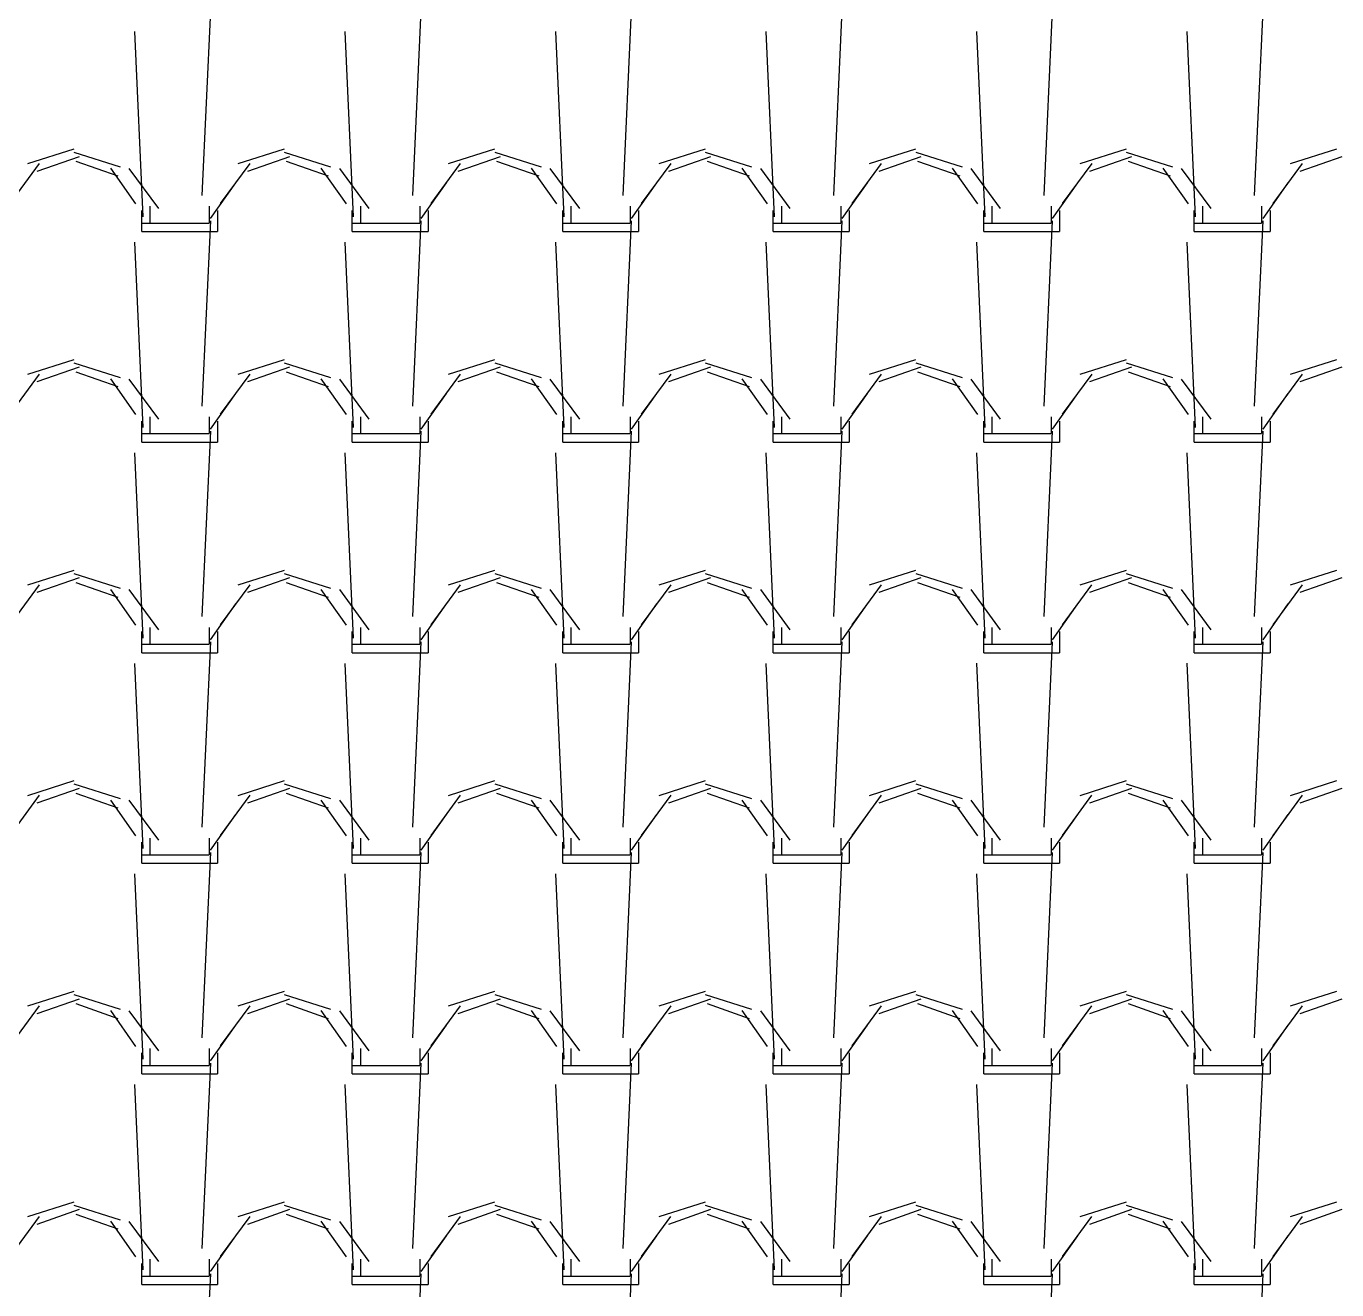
# Model space of a CAD drawing. Header units: millimetres. Extents: x 3923 to 4007, y 744 to 863.
# Drawn here: x 3935.642 to 3937.211, y 828.147 to 829.659 of the extents above; entities that cross this region are included whole.
import ezdxf

# ---------------------------------------------------------------- set-up
doc = ezdxf.new("R2010")
doc.units = ezdxf.units.MM
doc.layers.add('-HIDRO', color=8, linetype='Continuous')

msp = doc.modelspace()

# ---------------------------------------------------------------- linework, layer by layer
at = {"layer": '-HIDRO', "linetype": 'Continuous'}
for p, q in [((3935.853, 829.4567), (3935.8631, 829.6785)), ((3936.105, 829.4567), (3936.1151, 829.6785)), ((3936.357, 829.4567), (3936.3671, 829.6785)), ((3936.609, 829.4567), (3936.6191, 829.6785)), ((3936.861, 829.4567), (3936.8711, 829.6785)), ((3937.113, 829.4567), (3937.1231, 829.6785)), ((3935.7823, 829.4311), (3935.7722, 829.6528)), ((3936.0343, 829.4311), (3936.0242, 829.6528)), ((3936.2863, 829.4311), (3936.2762, 829.6528)), ((3936.5383, 829.4311), (3936.5282, 829.6528)), ((3936.7903, 829.4311), (3936.7802, 829.6529)), ((3937.0423, 829.4311), (3937.0322, 829.6529)), ((3935.6991, 829.5121), (3935.6436, 829.4944)), ((3935.7055, 829.5031), (3935.6551, 829.4855)), ((3935.7551, 829.4905), (3935.6996, 829.5081)), ((3935.9511, 829.5121), (3935.8956, 829.4944)), ((3935.9575, 829.5031), (3935.9071, 829.4855)), ((3936.0071, 829.4905), (3935.9516, 829.5081)), ((3936.2031, 829.5121), (3936.1476, 829.4944)), ((3936.2095, 829.5031), (3936.1591, 829.4855)), ((3936.2591, 829.4905), (3936.2036, 829.5081)), ((3936.4551, 829.5121), (3936.3996, 829.4944)), ((3936.4615, 829.5031), (3936.4111, 829.4855)), ((3936.5111, 829.4905), (3936.4556, 829.5081)), ((3936.7071, 829.5121), (3936.6516, 829.4944)), ((3936.7135, 829.5031), (3936.6631, 829.4855)), ((3936.7631, 829.4905), (3936.7076, 829.5081)), ((3936.9591, 829.5121), (3936.9036, 829.4944)), ((3936.9655, 829.5031), (3936.9151, 829.4855)), ((3937.0151, 829.4905), (3936.9596, 829.5081)), ((3937.2111, 829.5121), (3937.1556, 829.4944)), ((3937.2175, 829.5031), (3937.1671, 829.4855)), ((3935.6579, 829.4949), (3935.6226, 829.447)), ((3935.7523, 829.4796), (3935.7019, 829.4972)), ((3935.7737, 829.4465), (3935.7434, 829.4893)), ((3935.8009, 829.4411), (3935.7656, 829.489)), ((3935.9099, 829.4949), (3935.8746, 829.447)), ((3936.0043, 829.4796), (3935.9539, 829.4972)), ((3936.0257, 829.4465), (3935.9954, 829.4893)), ((3936.0529, 829.4411), (3936.0176, 829.489)), ((3936.1619, 829.4949), (3936.1266, 829.447)), ((3936.2563, 829.4796), (3936.2059, 829.4972)), ((3936.2777, 829.4465), (3936.2474, 829.4893)), ((3936.3049, 829.4411), (3936.2696, 829.489)), ((3936.4139, 829.4949), (3936.3786, 829.447)), ((3936.5083, 829.4796), (3936.4579, 829.4972)), ((3936.5297, 829.4465), (3936.4994, 829.4893)), ((3936.5569, 829.4411), (3936.5216, 829.489)), ((3936.6659, 829.4949), (3936.6306, 829.447)), ((3936.7603, 829.4796), (3936.7099, 829.4972)), ((3936.7817, 829.4465), (3936.7514, 829.4893)), ((3936.8089, 829.4411), (3936.7736, 829.489)), ((3936.9179, 829.4949), (3936.8826, 829.447)), ((3937.0123, 829.4796), (3936.9619, 829.4972)), ((3937.0337, 829.4465), (3937.0034, 829.4893)), ((3937.0609, 829.4411), (3937.0256, 829.489)), ((3937.1699, 829.4949), (3937.1346, 829.447)), ((3935.8929, 829.4719), (3935.8626, 829.4291)), ((3936.1449, 829.4719), (3936.1146, 829.4291)), ((3936.3969, 829.4719), (3936.3666, 829.4291)), ((3936.6489, 829.4719), (3936.6186, 829.4291)), ((3936.9009, 829.4719), (3936.8706, 829.4291)), ((3937.1529, 829.4719), (3937.1227, 829.4291)), ((3935.7807, 829.4136), (3935.7807, 829.4388)), ((3935.7908, 829.4237), (3935.7908, 829.4438)), ((3935.8614, 829.4438), (3935.8614, 829.4237)), ((3935.8714, 829.4388), (3935.8714, 829.4136)), ((3936.0327, 829.4136), (3936.0327, 829.4388)), ((3936.0428, 829.4237), (3936.0428, 829.4438)), ((3936.1134, 829.4438), (3936.1134, 829.4237)), ((3936.1234, 829.4388), (3936.1234, 829.4136)), ((3936.2847, 829.4136), (3936.2847, 829.4388)), ((3936.2948, 829.4237), (3936.2948, 829.4438)), ((3936.3654, 829.4438), (3936.3654, 829.4237)), ((3936.3754, 829.4388), (3936.3754, 829.4136)), ((3936.5367, 829.4136), (3936.5367, 829.4388)), ((3936.5468, 829.4237), (3936.5468, 829.4438)), ((3936.6174, 829.4438), (3936.6174, 829.4237)), ((3936.6274, 829.4388), (3936.6274, 829.4136)), ((3936.7887, 829.4136), (3936.7887, 829.4388)), ((3936.7988, 829.4237), (3936.7988, 829.4438)), ((3936.8694, 829.4438), (3936.8694, 829.4237)), ((3936.8794, 829.4388), (3936.8794, 829.4136)), ((3937.0407, 829.4136), (3937.0407, 829.4388)), ((3937.0508, 829.4237), (3937.0508, 829.4438)), ((3937.1214, 829.4438), (3937.1214, 829.4237)), ((3937.1314, 829.4388), (3937.1314, 829.4136)), ((3935.7807, 829.4237), (3935.7908, 829.4237)), ((3935.7908, 829.4237), (3935.8614, 829.4237)), ((3935.853, 829.2047), (3935.8631, 829.4265)), ((3936.0327, 829.4237), (3936.0428, 829.4237)), ((3936.0428, 829.4237), (3936.1134, 829.4237)), ((3936.105, 829.2047), (3936.1151, 829.4265)), ((3936.2847, 829.4237), (3936.2948, 829.4237)), ((3936.2948, 829.4237), (3936.3654, 829.4237)), ((3936.357, 829.2047), (3936.3671, 829.4265)), ((3936.5367, 829.4237), (3936.5468, 829.4237)), ((3936.5468, 829.4237), (3936.6174, 829.4237)), ((3936.609, 829.2047), (3936.6191, 829.4265)), ((3936.7887, 829.4237), (3936.7988, 829.4237)), ((3936.7988, 829.4237), (3936.8694, 829.4237)), ((3936.861, 829.2047), (3936.8711, 829.4265)), ((3937.0407, 829.4237), (3937.0508, 829.4237)), ((3937.0508, 829.4237), (3937.1214, 829.4237)), ((3937.113, 829.2047), (3937.1231, 829.4265)), ((3935.7807, 829.4136), (3935.7908, 829.4136)), ((3935.7908, 829.4136), (3935.8714, 829.4136)), ((3936.0327, 829.4136), (3936.0428, 829.4136)), ((3936.0428, 829.4136), (3936.1234, 829.4136)), ((3936.2847, 829.4136), (3936.2948, 829.4136)), ((3936.2948, 829.4136), (3936.3754, 829.4136)), ((3936.5367, 829.4136), (3936.5468, 829.4136)), ((3936.5468, 829.4136), (3936.6274, 829.4136)), ((3936.7887, 829.4136), (3936.7988, 829.4136)), ((3936.7988, 829.4136), (3936.8794, 829.4136)), ((3937.0407, 829.4136), (3937.0508, 829.4136)), ((3937.0508, 829.4136), (3937.1314, 829.4136)), ((3935.7823, 829.1791), (3935.7722, 829.4008)), ((3936.0343, 829.1791), (3936.0242, 829.4008)), ((3936.2863, 829.1791), (3936.2762, 829.4008)), ((3936.5383, 829.1791), (3936.5282, 829.4008)), ((3936.7903, 829.1791), (3936.7802, 829.4009)), ((3937.0423, 829.1791), (3937.0322, 829.4009)), ((3935.6991, 829.2601), (3935.6436, 829.2424)), ((3935.7055, 829.2511), (3935.6551, 829.2335)), ((3935.7551, 829.2385), (3935.6996, 829.2561)), ((3935.9511, 829.2601), (3935.8956, 829.2424)), ((3935.9575, 829.2511), (3935.9071, 829.2335)), ((3936.0071, 829.2385), (3935.9516, 829.2561)), ((3936.2031, 829.2601), (3936.1476, 829.2424)), ((3936.2095, 829.2511), (3936.1591, 829.2335)), ((3936.2591, 829.2385), (3936.2036, 829.2561)), ((3936.4551, 829.2601), (3936.3996, 829.2424)), ((3936.4615, 829.2511), (3936.4111, 829.2335)), ((3936.5111, 829.2385), (3936.4556, 829.2561)), ((3936.7071, 829.2601), (3936.6516, 829.2424)), ((3936.7135, 829.2511), (3936.6631, 829.2335)), ((3936.7631, 829.2385), (3936.7076, 829.2561)), ((3936.9591, 829.2601), (3936.9036, 829.2424)), ((3936.9655, 829.2511), (3936.9151, 829.2335)), ((3937.0151, 829.2385), (3936.9596, 829.2561)), ((3937.2111, 829.2601), (3937.1556, 829.2424)), ((3937.2175, 829.2511), (3937.1671, 829.2335)), ((3935.6579, 829.2429), (3935.6226, 829.195)), ((3935.7523, 829.2276), (3935.7019, 829.2452)), ((3935.7737, 829.1945), (3935.7434, 829.2373)), ((3935.8009, 829.1891), (3935.7656, 829.237)), ((3935.9099, 829.2429), (3935.8746, 829.195)), ((3936.0043, 829.2276), (3935.9539, 829.2452)), ((3936.0257, 829.1945), (3935.9954, 829.2373)), ((3936.0529, 829.1891), (3936.0176, 829.237)), ((3936.1619, 829.2429), (3936.1266, 829.195)), ((3936.2563, 829.2276), (3936.2059, 829.2452)), ((3936.2777, 829.1945), (3936.2474, 829.2373)), ((3936.3049, 829.1891), (3936.2696, 829.237)), ((3936.4139, 829.2429), (3936.3786, 829.195)), ((3936.5083, 829.2276), (3936.4579, 829.2452)), ((3936.5297, 829.1945), (3936.4994, 829.2373)), ((3936.5569, 829.1891), (3936.5216, 829.237)), ((3936.6659, 829.2429), (3936.6306, 829.195)), ((3936.7603, 829.2276), (3936.7099, 829.2452)), ((3936.7817, 829.1945), (3936.7514, 829.2373)), ((3936.8089, 829.1891), (3936.7736, 829.237)), ((3936.9179, 829.2429), (3936.8826, 829.195)), ((3937.0123, 829.2276), (3936.9619, 829.2452)), ((3937.0337, 829.1945), (3937.0034, 829.2373)), ((3937.0609, 829.1891), (3937.0256, 829.237)), ((3937.1698, 829.2429), (3937.1346, 829.195)), ((3935.8929, 829.2199), (3935.8626, 829.1771)), ((3936.1449, 829.2199), (3936.1146, 829.1771)), ((3936.3969, 829.2199), (3936.3666, 829.1771)), ((3936.6489, 829.2199), (3936.6186, 829.1771)), ((3936.9009, 829.2199), (3936.8707, 829.1771)), ((3937.1529, 829.2199), (3937.1227, 829.1771)), ((3935.7807, 829.1616), (3935.7807, 829.1868)), ((3935.7908, 829.1717), (3935.7908, 829.1918)), ((3935.8614, 829.1918), (3935.8614, 829.1717)), ((3935.8714, 829.1868), (3935.8714, 829.1616)), ((3936.0327, 829.1616), (3936.0327, 829.1868)), ((3936.0428, 829.1717), (3936.0428, 829.1918)), ((3936.1134, 829.1918), (3936.1134, 829.1717)), ((3936.1234, 829.1868), (3936.1234, 829.1616)), ((3936.2847, 829.1616), (3936.2847, 829.1868)), ((3936.2948, 829.1717), (3936.2948, 829.1918)), ((3936.3654, 829.1918), (3936.3654, 829.1717)), ((3936.3754, 829.1868), (3936.3754, 829.1616)), ((3936.5367, 829.1616), (3936.5367, 829.1868)), ((3936.5468, 829.1717), (3936.5468, 829.1918)), ((3936.6174, 829.1918), (3936.6174, 829.1717)), ((3936.6274, 829.1868), (3936.6274, 829.1616)), ((3936.7887, 829.1616), (3936.7887, 829.1868)), ((3936.7988, 829.1717), (3936.7988, 829.1918)), ((3936.8694, 829.1918), (3936.8694, 829.1717)), ((3936.8794, 829.1868), (3936.8794, 829.1616)), ((3937.0407, 829.1616), (3937.0407, 829.1868)), ((3937.0508, 829.1717), (3937.0508, 829.1918)), ((3937.1214, 829.1918), (3937.1214, 829.1717)), ((3937.1314, 829.1868), (3937.1314, 829.1616)), ((3935.7807, 829.1717), (3935.7908, 829.1717)), ((3935.7908, 829.1717), (3935.8614, 829.1717)), ((3935.853, 828.9527), (3935.8631, 829.1745)), ((3936.0327, 829.1717), (3936.0428, 829.1717)), ((3936.0428, 829.1717), (3936.1134, 829.1717)), ((3936.105, 828.9527), (3936.1151, 829.1745)), ((3936.2847, 829.1717), (3936.2948, 829.1717)), ((3936.2948, 829.1717), (3936.3654, 829.1717)), ((3936.357, 828.9527), (3936.3671, 829.1745)), ((3936.5367, 829.1717), (3936.5468, 829.1717)), ((3936.5468, 829.1717), (3936.6174, 829.1717)), ((3936.609, 828.9527), (3936.6191, 829.1745)), ((3936.7887, 829.1717), (3936.7988, 829.1717)), ((3936.7988, 829.1717), (3936.8694, 829.1717)), ((3936.861, 828.9527), (3936.8711, 829.1745)), ((3937.0407, 829.1717), (3937.0508, 829.1717)), ((3937.0508, 829.1717), (3937.1214, 829.1717)), ((3937.113, 828.9527), (3937.1231, 829.1745)), ((3935.7807, 829.1616), (3935.7908, 829.1616)), ((3935.7908, 829.1616), (3935.8714, 829.1616)), ((3936.0327, 829.1616), (3936.0428, 829.1616)), ((3936.0428, 829.1616), (3936.1234, 829.1616)), ((3936.2847, 829.1616), (3936.2948, 829.1616)), ((3936.2948, 829.1616), (3936.3754, 829.1616)), ((3936.5367, 829.1616), (3936.5468, 829.1616)), ((3936.5468, 829.1616), (3936.6274, 829.1616)), ((3936.7887, 829.1616), (3936.7988, 829.1616)), ((3936.7988, 829.1616), (3936.8794, 829.1616)), ((3937.0407, 829.1616), (3937.0508, 829.1616)), ((3937.0508, 829.1616), (3937.1314, 829.1616)), ((3935.7823, 828.9271), (3935.7722, 829.1488)), ((3936.0343, 828.9271), (3936.0242, 829.1488)), ((3936.2863, 828.9271), (3936.2762, 829.1488)), ((3936.5383, 828.9271), (3936.5282, 829.1488)), ((3936.7903, 828.9271), (3936.7802, 829.1489)), ((3937.0423, 828.9271), (3937.0322, 829.1489)), ((3935.6991, 829.0081), (3935.6436, 828.9904)), ((3935.7055, 828.9991), (3935.6551, 828.9815)), ((3935.7551, 828.9865), (3935.6996, 829.0041)), ((3935.9511, 829.0081), (3935.8956, 828.9904)), ((3935.9575, 828.9991), (3935.9071, 828.9815)), ((3936.0071, 828.9865), (3935.9516, 829.0041)), ((3936.2031, 829.0081), (3936.1476, 828.9904)), ((3936.2095, 828.9991), (3936.1591, 828.9815)), ((3936.2591, 828.9865), (3936.2036, 829.0041)), ((3936.4551, 829.0081), (3936.3996, 828.9904)), ((3936.4615, 828.9991), (3936.4111, 828.9815)), ((3936.5111, 828.9865), (3936.4556, 829.0041)), ((3936.7071, 829.0081), (3936.6516, 828.9904)), ((3936.7135, 828.9991), (3936.6631, 828.9815)), ((3936.7631, 828.9865), (3936.7076, 829.0041)), ((3936.9591, 829.0081), (3936.9036, 828.9904)), ((3936.9655, 828.9991), (3936.9151, 828.9815)), ((3937.0151, 828.9865), (3936.9596, 829.0041)), ((3937.2111, 829.0081), (3937.1556, 828.9904)), ((3937.2175, 828.9991), (3937.1671, 828.9815)), ((3935.6579, 828.9909), (3935.6226, 828.943)), ((3935.7523, 828.9756), (3935.7019, 828.9932)), ((3935.7737, 828.9425), (3935.7434, 828.9853)), ((3935.8009, 828.9371), (3935.7656, 828.985)), ((3935.9099, 828.9909), (3935.8746, 828.943)), ((3936.0043, 828.9756), (3935.9539, 828.9932)), ((3936.0257, 828.9425), (3935.9954, 828.9853)), ((3936.0529, 828.9371), (3936.0176, 828.985)), ((3936.1619, 828.9909), (3936.1266, 828.943)), ((3936.2563, 828.9756), (3936.2059, 828.9932)), ((3936.2777, 828.9425), (3936.2474, 828.9853)), ((3936.3049, 828.9371), (3936.2696, 828.985)), ((3936.4139, 828.9909), (3936.3786, 828.943)), ((3936.5083, 828.9756), (3936.4579, 828.9932)), ((3936.5297, 828.9425), (3936.4994, 828.9853)), ((3936.5569, 828.9371), (3936.5216, 828.985)), ((3936.6659, 828.9909), (3936.6306, 828.943)), ((3936.7603, 828.9756), (3936.7099, 828.9932)), ((3936.7817, 828.9425), (3936.7514, 828.9853)), ((3936.8089, 828.9371), (3936.7736, 828.985)), ((3936.9178, 828.9909), (3936.8826, 828.943)), ((3937.0123, 828.9756), (3936.9619, 828.9932)), ((3937.0337, 828.9425), (3937.0034, 828.9853)), ((3937.0609, 828.9371), (3937.0256, 828.985)), ((3937.1698, 828.9909), (3937.1346, 828.943)), ((3935.8929, 828.9679), (3935.8626, 828.9251)), ((3936.1449, 828.9679), (3936.1146, 828.9251)), ((3936.3969, 828.9679), (3936.3666, 828.9251)), ((3936.6489, 828.9679), (3936.6186, 828.9251)), ((3936.9009, 828.9679), (3936.8707, 828.9251)), ((3937.1529, 828.9679), (3937.1227, 828.9251)), ((3935.7807, 828.9096), (3935.7807, 828.9348)), ((3935.7908, 828.9197), (3935.7908, 828.9398)), ((3935.8614, 828.9398), (3935.8614, 828.9197)), ((3935.8714, 828.9348), (3935.8714, 828.9096)), ((3936.0327, 828.9096), (3936.0327, 828.9348)), ((3936.0428, 828.9197), (3936.0428, 828.9398)), ((3936.1134, 828.9398), (3936.1134, 828.9197)), ((3936.1234, 828.9348), (3936.1234, 828.9096)), ((3936.2847, 828.9096), (3936.2847, 828.9348)), ((3936.2948, 828.9197), (3936.2948, 828.9398)), ((3936.3654, 828.9398), (3936.3654, 828.9197)), ((3936.3754, 828.9348), (3936.3754, 828.9096)), ((3936.5367, 828.9096), (3936.5367, 828.9348)), ((3936.5468, 828.9197), (3936.5468, 828.9398)), ((3936.6174, 828.9398), (3936.6174, 828.9197)), ((3936.6274, 828.9348), (3936.6274, 828.9096)), ((3936.7887, 828.9096), (3936.7887, 828.9348)), ((3936.7988, 828.9197), (3936.7988, 828.9398)), ((3936.8694, 828.9398), (3936.8694, 828.9197)), ((3936.8794, 828.9348), (3936.8794, 828.9096)), ((3937.0407, 828.9096), (3937.0407, 828.9348)), ((3937.0508, 828.9197), (3937.0508, 828.9398)), ((3937.1214, 828.9398), (3937.1214, 828.9197)), ((3937.1314, 828.9348), (3937.1314, 828.9096)), ((3935.7807, 828.9197), (3935.7908, 828.9197)), ((3935.7908, 828.9197), (3935.8614, 828.9197)), ((3935.853, 828.7007), (3935.8631, 828.9225)), ((3936.0327, 828.9197), (3936.0428, 828.9197)), ((3936.0428, 828.9197), (3936.1134, 828.9197)), ((3936.105, 828.7007), (3936.1151, 828.9225)), ((3936.2847, 828.9197), (3936.2948, 828.9197)), ((3936.2948, 828.9197), (3936.3654, 828.9197)), ((3936.357, 828.7007), (3936.3671, 828.9225)), ((3936.5367, 828.9197), (3936.5468, 828.9197)), ((3936.5468, 828.9197), (3936.6174, 828.9197)), ((3936.609, 828.7007), (3936.6191, 828.9225)), ((3936.7887, 828.9197), (3936.7988, 828.9197)), ((3936.7988, 828.9197), (3936.8694, 828.9197)), ((3936.861, 828.7007), (3936.8711, 828.9225)), ((3937.0407, 828.9197), (3937.0508, 828.9197)), ((3937.0508, 828.9197), (3937.1214, 828.9197)), ((3937.113, 828.7007), (3937.1231, 828.9225)), ((3935.7807, 828.9096), (3935.7908, 828.9096)), ((3935.7908, 828.9096), (3935.8714, 828.9096)), ((3936.0327, 828.9096), (3936.0428, 828.9096)), ((3936.0428, 828.9096), (3936.1234, 828.9096)), ((3936.2847, 828.9096), (3936.2948, 828.9096)), ((3936.2948, 828.9096), (3936.3754, 828.9096)), ((3936.5367, 828.9096), (3936.5468, 828.9096)), ((3936.5468, 828.9096), (3936.6274, 828.9096)), ((3936.7887, 828.9096), (3936.7988, 828.9096)), ((3936.7988, 828.9096), (3936.8794, 828.9096)), ((3937.0407, 828.9096), (3937.0508, 828.9096)), ((3937.0508, 828.9096), (3937.1314, 828.9096)), ((3935.7823, 828.6751), (3935.7722, 828.8968)), ((3936.0343, 828.6751), (3936.0242, 828.8968)), ((3936.2863, 828.6751), (3936.2762, 828.8968)), ((3936.5383, 828.6751), (3936.5282, 828.8968)), ((3936.7903, 828.6751), (3936.7802, 828.8969)), ((3937.0423, 828.6751), (3937.0322, 828.8969)), ((3935.6991, 828.7561), (3935.6436, 828.7384)), ((3935.7055, 828.7471), (3935.6551, 828.7295)), ((3935.7551, 828.7345), (3935.6996, 828.7521)), ((3935.9511, 828.7561), (3935.8956, 828.7384)), ((3935.9575, 828.7471), (3935.9071, 828.7295)), ((3936.0071, 828.7345), (3935.9516, 828.7521)), ((3936.2031, 828.7561), (3936.1476, 828.7384)), ((3936.2095, 828.7471), (3936.1591, 828.7295)), ((3936.2591, 828.7345), (3936.2036, 828.7521)), ((3936.4551, 828.7561), (3936.3996, 828.7384)), ((3936.4615, 828.7471), (3936.4111, 828.7295)), ((3936.5111, 828.7345), (3936.4556, 828.7521)), ((3936.7071, 828.7561), (3936.6516, 828.7384)), ((3936.7135, 828.7471), (3936.6631, 828.7295)), ((3936.7631, 828.7345), (3936.7076, 828.7521)), ((3936.9591, 828.7561), (3936.9036, 828.7384)), ((3936.9655, 828.7471), (3936.9151, 828.7295)), ((3937.0151, 828.7345), (3936.9596, 828.7521)), ((3937.2111, 828.7561), (3937.1556, 828.7384)), ((3937.2175, 828.7471), (3937.1671, 828.7295)), ((3935.6579, 828.7389), (3935.6226, 828.691)), ((3935.7523, 828.7236), (3935.7019, 828.7412)), ((3935.7737, 828.6905), (3935.7434, 828.7333)), ((3935.8009, 828.6851), (3935.7657, 828.733)), ((3935.9099, 828.7389), (3935.8746, 828.691)), ((3936.0043, 828.7236), (3935.9539, 828.7412)), ((3936.0257, 828.6905), (3935.9954, 828.7333)), ((3936.0529, 828.6851), (3936.0176, 828.733)), ((3936.1619, 828.7389), (3936.1266, 828.691)), ((3936.2563, 828.7236), (3936.2059, 828.7412)), ((3936.2777, 828.6905), (3936.2474, 828.7333)), ((3936.3049, 828.6851), (3936.2696, 828.733)), ((3936.4139, 828.7389), (3936.3786, 828.691)), ((3936.5083, 828.7236), (3936.4579, 828.7412)), ((3936.5297, 828.6905), (3936.4994, 828.7333)), ((3936.5569, 828.6851), (3936.5216, 828.733)), ((3936.6658, 828.7389), (3936.6306, 828.691)), ((3936.7603, 828.7236), (3936.7099, 828.7412)), ((3936.7817, 828.6905), (3936.7514, 828.7333)), ((3936.8089, 828.6851), (3936.7736, 828.733)), ((3936.9178, 828.7389), (3936.8826, 828.691)), ((3937.0123, 828.7236), (3936.9619, 828.7412)), ((3937.0337, 828.6905), (3937.0034, 828.7333)), ((3937.0609, 828.6851), (3937.0256, 828.733)), ((3937.1698, 828.7389), (3937.1346, 828.691)), ((3935.8929, 828.7159), (3935.8626, 828.6731)), ((3936.1449, 828.7159), (3936.1146, 828.6731)), ((3936.3969, 828.7159), (3936.3666, 828.6731)), ((3936.6489, 828.7159), (3936.6187, 828.6731)), ((3936.9009, 828.7159), (3936.8707, 828.6731)), ((3937.1529, 828.7159), (3937.1227, 828.6731)), ((3935.7908, 828.6677), (3935.7908, 828.6878)), ((3935.8614, 828.6878), (3935.8614, 828.6677)), ((3936.0428, 828.6677), (3936.0428, 828.6878)), ((3936.1134, 828.6878), (3936.1134, 828.6677)), ((3936.2948, 828.6677), (3936.2948, 828.6878)), ((3936.3654, 828.6878), (3936.3654, 828.6677)), ((3936.5468, 828.6677), (3936.5468, 828.6878)), ((3936.6174, 828.6878), (3936.6174, 828.6677)), ((3936.7988, 828.6677), (3936.7988, 828.6878)), ((3936.8694, 828.6878), (3936.8694, 828.6677)), ((3937.0508, 828.6677), (3937.0508, 828.6878)), ((3937.1214, 828.6878), (3937.1214, 828.6677)), ((3935.7807, 828.6576), (3935.7807, 828.6828)), ((3935.853, 828.4487), (3935.8631, 828.6705)), ((3935.8714, 828.6828), (3935.8714, 828.6576)), ((3936.0327, 828.6576), (3936.0327, 828.6828)), ((3936.105, 828.4487), (3936.1151, 828.6705)), ((3936.1234, 828.6828), (3936.1234, 828.6576)), ((3936.2847, 828.6576), (3936.2847, 828.6828)), ((3936.357, 828.4487), (3936.3671, 828.6705)), ((3936.3754, 828.6828), (3936.3754, 828.6576)), ((3936.5367, 828.6576), (3936.5367, 828.6828)), ((3936.609, 828.4487), (3936.6191, 828.6705)), ((3936.6274, 828.6828), (3936.6274, 828.6576)), ((3936.7887, 828.6576), (3936.7887, 828.6828)), ((3936.861, 828.4487), (3936.8711, 828.6705)), ((3936.8794, 828.6828), (3936.8794, 828.6576)), ((3937.0407, 828.6576), (3937.0407, 828.6828)), ((3937.113, 828.4487), (3937.1231, 828.6705)), ((3937.1314, 828.6828), (3937.1314, 828.6576)), ((3935.7807, 828.6677), (3935.7908, 828.6677)), ((3935.7807, 828.6576), (3935.7908, 828.6576)), ((3935.7908, 828.6677), (3935.8614, 828.6677)), ((3935.7908, 828.6576), (3935.8714, 828.6576)), ((3936.0327, 828.6677), (3936.0428, 828.6677)), ((3936.0327, 828.6576), (3936.0428, 828.6576)), ((3936.0428, 828.6677), (3936.1134, 828.6677)), ((3936.0428, 828.6576), (3936.1234, 828.6576)), ((3936.2847, 828.6677), (3936.2948, 828.6677)), ((3936.2847, 828.6576), (3936.2948, 828.6576)), ((3936.2948, 828.6677), (3936.3654, 828.6677)), ((3936.2948, 828.6576), (3936.3754, 828.6576)), ((3936.5367, 828.6677), (3936.5468, 828.6677)), ((3936.5367, 828.6576), (3936.5468, 828.6576)), ((3936.5468, 828.6677), (3936.6174, 828.6677)), ((3936.5468, 828.6576), (3936.6274, 828.6576)), ((3936.7887, 828.6677), (3936.7988, 828.6677)), ((3936.7887, 828.6576), (3936.7988, 828.6576)), ((3936.7988, 828.6677), (3936.8694, 828.6677)), ((3936.7988, 828.6576), (3936.8794, 828.6576)), ((3937.0407, 828.6677), (3937.0508, 828.6677)), ((3937.0407, 828.6576), (3937.0508, 828.6576)), ((3937.0508, 828.6677), (3937.1214, 828.6677)), ((3937.0508, 828.6576), (3937.1314, 828.6576)), ((3935.7823, 828.4231), (3935.7722, 828.6448)), ((3936.0343, 828.4231), (3936.0242, 828.6448)), ((3936.2863, 828.4231), (3936.2762, 828.6448)), ((3936.5383, 828.4231), (3936.5282, 828.6448)), ((3936.7903, 828.4231), (3936.7802, 828.6449)), ((3937.0423, 828.4231), (3937.0322, 828.6449)), ((3935.6991, 828.5041), (3935.6436, 828.4864)), ((3935.7551, 828.4825), (3935.6996, 828.5001)), ((3935.9511, 828.5041), (3935.8956, 828.4864)), ((3936.0071, 828.4825), (3935.9516, 828.5001)), ((3936.2031, 828.5041), (3936.1476, 828.4864)), ((3936.2591, 828.4825), (3936.2036, 828.5001)), ((3936.4551, 828.5041), (3936.3996, 828.4864)), ((3936.5111, 828.4825), (3936.4556, 828.5001)), ((3936.7071, 828.5041), (3936.6516, 828.4864)), ((3936.7631, 828.4825), (3936.7076, 828.5001)), ((3936.9591, 828.5041), (3936.9036, 828.4864)), ((3937.0151, 828.4825), (3936.9596, 828.5001)), ((3937.2111, 828.5041), (3937.1556, 828.4864)), ((3935.6579, 828.4869), (3935.6226, 828.439)), ((3935.7055, 828.4951), (3935.6551, 828.4775)), ((3935.7523, 828.4716), (3935.7019, 828.4892)), ((3935.7737, 828.4385), (3935.7434, 828.4813)), ((3935.8009, 828.4331), (3935.7657, 828.481)), ((3935.9099, 828.4869), (3935.8746, 828.439)), ((3935.9575, 828.4951), (3935.9071, 828.4775)), ((3936.0043, 828.4716), (3935.9539, 828.4892)), ((3936.0257, 828.4385), (3935.9954, 828.4813)), ((3936.0529, 828.4331), (3936.0177, 828.481)), ((3936.1619, 828.4869), (3936.1266, 828.439)), ((3936.2095, 828.4951), (3936.1591, 828.4775)), ((3936.2563, 828.4716), (3936.2059, 828.4892)), ((3936.2777, 828.4385), (3936.2474, 828.4813)), ((3936.3049, 828.4331), (3936.2696, 828.481)), ((3936.4139, 828.4869), (3936.3786, 828.439)), ((3936.4615, 828.4951), (3936.4111, 828.4775)), ((3936.5083, 828.4716), (3936.4579, 828.4892)), ((3936.5297, 828.4385), (3936.4994, 828.4813)), ((3936.5569, 828.4331), (3936.5216, 828.481)), ((3936.6658, 828.4869), (3936.6306, 828.439)), ((3936.7135, 828.4951), (3936.6631, 828.4775)), ((3936.7603, 828.4716), (3936.7099, 828.4892)), ((3936.7817, 828.4385), (3936.7514, 828.4813)), ((3936.8089, 828.4331), (3936.7736, 828.481)), ((3936.9178, 828.4869), (3936.8826, 828.439)), ((3936.9655, 828.4951), (3936.9151, 828.4775)), ((3937.0123, 828.4716), (3936.9619, 828.4892)), ((3937.0337, 828.4385), (3937.0034, 828.4813)), ((3937.0609, 828.4331), (3937.0256, 828.481)), ((3937.1698, 828.4869), (3937.1346, 828.439)), ((3937.2175, 828.4951), (3937.1671, 828.4775)), ((3935.8929, 828.4639), (3935.8626, 828.4211)), ((3936.1449, 828.4639), (3936.1146, 828.4211)), ((3936.3969, 828.4639), (3936.3667, 828.4211)), ((3936.6489, 828.4639), (3936.6187, 828.4211)), ((3936.9009, 828.4639), (3936.8707, 828.4211)), ((3937.1529, 828.4639), (3937.1227, 828.4211)), ((3935.7908, 828.4157), (3935.7908, 828.4358)), ((3935.8614, 828.4358), (3935.8614, 828.4157)), ((3936.0428, 828.4157), (3936.0428, 828.4358)), ((3936.1134, 828.4358), (3936.1134, 828.4157)), ((3936.2948, 828.4157), (3936.2948, 828.4358)), ((3936.3654, 828.4358), (3936.3654, 828.4157)), ((3936.5468, 828.4157), (3936.5468, 828.4358)), ((3936.6174, 828.4358), (3936.6174, 828.4157)), ((3936.7988, 828.4157), (3936.7988, 828.4358)), ((3936.8694, 828.4358), (3936.8694, 828.4157)), ((3937.0508, 828.4157), (3937.0508, 828.4358)), ((3937.1214, 828.4358), (3937.1214, 828.4157)), ((3935.7807, 828.4056), (3935.7807, 828.4308)), ((3935.853, 828.1967), (3935.8631, 828.4185)), ((3935.8714, 828.4308), (3935.8714, 828.4056)), ((3936.0327, 828.4056), (3936.0327, 828.4308)), ((3936.105, 828.1967), (3936.1151, 828.4185)), ((3936.1234, 828.4308), (3936.1234, 828.4056)), ((3936.2847, 828.4056), (3936.2847, 828.4308)), ((3936.357, 828.1967), (3936.3671, 828.4185)), ((3936.3754, 828.4308), (3936.3754, 828.4056)), ((3936.5367, 828.4056), (3936.5367, 828.4308)), ((3936.609, 828.1967), (3936.6191, 828.4185)), ((3936.6274, 828.4308), (3936.6274, 828.4056)), ((3936.7887, 828.4056), (3936.7887, 828.4308)), ((3936.861, 828.1967), (3936.8711, 828.4185)), ((3936.8794, 828.4308), (3936.8794, 828.4056)), ((3937.0407, 828.4056), (3937.0407, 828.4308)), ((3937.113, 828.1967), (3937.1231, 828.4185)), ((3937.1314, 828.4308), (3937.1314, 828.4056)), ((3935.7807, 828.4157), (3935.7908, 828.4157)), ((3935.7807, 828.4056), (3935.7908, 828.4056)), ((3935.7908, 828.4157), (3935.8614, 828.4157)), ((3935.7908, 828.4056), (3935.8714, 828.4056)), ((3936.0327, 828.4157), (3936.0428, 828.4157)), ((3936.0327, 828.4056), (3936.0428, 828.4056)), ((3936.0428, 828.4157), (3936.1134, 828.4157)), ((3936.0428, 828.4056), (3936.1234, 828.4056)), ((3936.2847, 828.4157), (3936.2948, 828.4157)), ((3936.2847, 828.4056), (3936.2948, 828.4056)), ((3936.2948, 828.4157), (3936.3654, 828.4157)), ((3936.2948, 828.4056), (3936.3754, 828.4056)), ((3936.5367, 828.4157), (3936.5468, 828.4157)), ((3936.5367, 828.4056), (3936.5468, 828.4056)), ((3936.5468, 828.4157), (3936.6174, 828.4157)), ((3936.5468, 828.4056), (3936.6274, 828.4056)), ((3936.7887, 828.4157), (3936.7988, 828.4157)), ((3936.7887, 828.4056), (3936.7988, 828.4056)), ((3936.7988, 828.4157), (3936.8694, 828.4157)), ((3936.7988, 828.4056), (3936.8794, 828.4056)), ((3937.0407, 828.4157), (3937.0508, 828.4157)), ((3937.0407, 828.4056), (3937.0508, 828.4056)), ((3937.0508, 828.4157), (3937.1214, 828.4157)), ((3937.0508, 828.4056), (3937.1314, 828.4056)), ((3935.7823, 828.1711), (3935.7722, 828.3928)), ((3936.0343, 828.1711), (3936.0242, 828.3928)), ((3936.2863, 828.1711), (3936.2762, 828.3928)), ((3936.5383, 828.1711), (3936.5282, 828.3928)), ((3936.7903, 828.1711), (3936.7802, 828.3929)), ((3937.0423, 828.1711), (3937.0322, 828.3929)), ((3935.6991, 828.2521), (3935.6436, 828.2344)), ((3935.7551, 828.2305), (3935.6996, 828.2481)), ((3935.9511, 828.2521), (3935.8956, 828.2344)), ((3936.0071, 828.2305), (3935.9516, 828.2481)), ((3936.2031, 828.2521), (3936.1476, 828.2344)), ((3936.2591, 828.2305), (3936.2036, 828.2481)), ((3936.4551, 828.2521), (3936.3996, 828.2344)), ((3936.5111, 828.2305), (3936.4556, 828.2481)), ((3936.7071, 828.2521), (3936.6516, 828.2344)), ((3936.7631, 828.2305), (3936.7076, 828.2481)), ((3936.9591, 828.2521), (3936.9036, 828.2344)), ((3937.0151, 828.2305), (3936.9596, 828.2481)), ((3937.2111, 828.2521), (3937.1556, 828.2344)), ((3935.6579, 828.2349), (3935.6226, 828.187)), ((3935.7055, 828.2431), (3935.6551, 828.2255)), ((3935.7523, 828.2196), (3935.7019, 828.2372)), ((3935.7737, 828.1865), (3935.7434, 828.2293)), ((3935.8009, 828.1811), (3935.7657, 828.229)), ((3935.9099, 828.2349), (3935.8746, 828.187)), ((3935.9575, 828.2431), (3935.9071, 828.2255)), ((3936.0043, 828.2196), (3935.9539, 828.2372)), ((3936.0257, 828.1865), (3935.9954, 828.2293)), ((3936.0529, 828.1811), (3936.0177, 828.229)), ((3936.1619, 828.2349), (3936.1266, 828.187)), ((3936.2095, 828.2431), (3936.1591, 828.2255)), ((3936.2563, 828.2196), (3936.2059, 828.2372)), ((3936.2777, 828.1865), (3936.2474, 828.2293)), ((3936.3049, 828.1811), (3936.2696, 828.229)), ((3936.4138, 828.2349), (3936.3786, 828.187)), ((3936.4615, 828.2431), (3936.4111, 828.2255)), ((3936.5083, 828.2196), (3936.4579, 828.2372)), ((3936.5297, 828.1865), (3936.4994, 828.2293)), ((3936.5569, 828.1811), (3936.5216, 828.229)), ((3936.6658, 828.2349), (3936.6306, 828.187)), ((3936.7135, 828.2431), (3936.6631, 828.2255)), ((3936.7603, 828.2196), (3936.7099, 828.2372)), ((3936.7817, 828.1865), (3936.7514, 828.2293)), ((3936.8089, 828.1811), (3936.7736, 828.229)), ((3936.9178, 828.2349), (3936.8826, 828.187)), ((3936.9655, 828.2431), (3936.9151, 828.2255)), ((3937.0123, 828.2196), (3936.9619, 828.2372)), ((3937.0337, 828.1865), (3937.0034, 828.2293)), ((3937.0609, 828.1811), (3937.0256, 828.229)), ((3937.1698, 828.2349), (3937.1346, 828.187)), ((3937.2175, 828.2431), (3937.1671, 828.2255)), ((3935.8929, 828.2119), (3935.8626, 828.1691)), ((3936.1449, 828.2119), (3936.1146, 828.1691)), ((3936.3969, 828.2119), (3936.3667, 828.1691)), ((3936.6489, 828.2119), (3936.6187, 828.1691)), ((3936.9009, 828.2119), (3936.8707, 828.1691)), ((3937.1529, 828.2119), (3937.1227, 828.1691)), ((3935.7908, 828.1637), (3935.7908, 828.1838)), ((3935.8614, 828.1838), (3935.8614, 828.1637)), ((3936.0428, 828.1637), (3936.0428, 828.1838)), ((3936.1134, 828.1838), (3936.1134, 828.1637)), ((3936.2948, 828.1637), (3936.2948, 828.1838)), ((3936.3654, 828.1838), (3936.3654, 828.1637)), ((3936.5468, 828.1637), (3936.5468, 828.1838)), ((3936.6174, 828.1838), (3936.6174, 828.1637)), ((3936.7988, 828.1637), (3936.7988, 828.1838)), ((3936.8694, 828.1838), (3936.8694, 828.1637)), ((3937.0508, 828.1637), (3937.0508, 828.1838)), ((3937.1214, 828.1838), (3937.1214, 828.1637)), ((3935.7807, 828.1536), (3935.7807, 828.1788)), ((3935.853, 827.9447), (3935.8631, 828.1665)), ((3935.8714, 828.1788), (3935.8714, 828.1536)), ((3936.0327, 828.1536), (3936.0327, 828.1788)), ((3936.105, 827.9447), (3936.1151, 828.1665)), ((3936.1234, 828.1788), (3936.1234, 828.1536)), ((3936.2847, 828.1536), (3936.2847, 828.1788)), ((3936.357, 827.9447), (3936.3671, 828.1665)), ((3936.3754, 828.1788), (3936.3754, 828.1536)), ((3936.5367, 828.1536), (3936.5367, 828.1788)), ((3936.609, 827.9447), (3936.6191, 828.1665)), ((3936.6274, 828.1788), (3936.6274, 828.1536)), ((3936.7887, 828.1536), (3936.7887, 828.1788)), ((3936.861, 827.9447), (3936.8711, 828.1665)), ((3936.8794, 828.1788), (3936.8794, 828.1536)), ((3937.0407, 828.1536), (3937.0407, 828.1788)), ((3937.113, 827.9447), (3937.1231, 828.1665)), ((3937.1314, 828.1788), (3937.1314, 828.1536)), ((3935.7807, 828.1637), (3935.7908, 828.1637)), ((3935.7807, 828.1536), (3935.7908, 828.1536)), ((3935.7908, 828.1637), (3935.8614, 828.1637)), ((3935.7908, 828.1536), (3935.8714, 828.1536)), ((3936.0327, 828.1637), (3936.0428, 828.1637)), ((3936.0327, 828.1536), (3936.0428, 828.1536)), ((3936.0428, 828.1637), (3936.1134, 828.1637)), ((3936.0428, 828.1536), (3936.1234, 828.1536)), ((3936.2847, 828.1637), (3936.2948, 828.1637)), ((3936.2847, 828.1536), (3936.2948, 828.1536)), ((3936.2948, 828.1637), (3936.3654, 828.1637)), ((3936.2948, 828.1536), (3936.3754, 828.1536)), ((3936.5367, 828.1637), (3936.5468, 828.1637)), ((3936.5367, 828.1536), (3936.5468, 828.1536)), ((3936.5468, 828.1637), (3936.6174, 828.1637)), ((3936.5468, 828.1536), (3936.6274, 828.1536)), ((3936.7887, 828.1637), (3936.7988, 828.1637)), ((3936.7887, 828.1536), (3936.7988, 828.1536)), ((3936.7988, 828.1637), (3936.8694, 828.1637)), ((3936.7988, 828.1536), (3936.8794, 828.1536)), ((3937.0407, 828.1637), (3937.0508, 828.1637)), ((3937.0407, 828.1536), (3937.0508, 828.1536)), ((3937.0508, 828.1637), (3937.1214, 828.1637)), ((3937.0508, 828.1536), (3937.1314, 828.1536))]:
    msp.add_line(p, q, dxfattribs=at)

doc.saveas('drawing.dxf')
